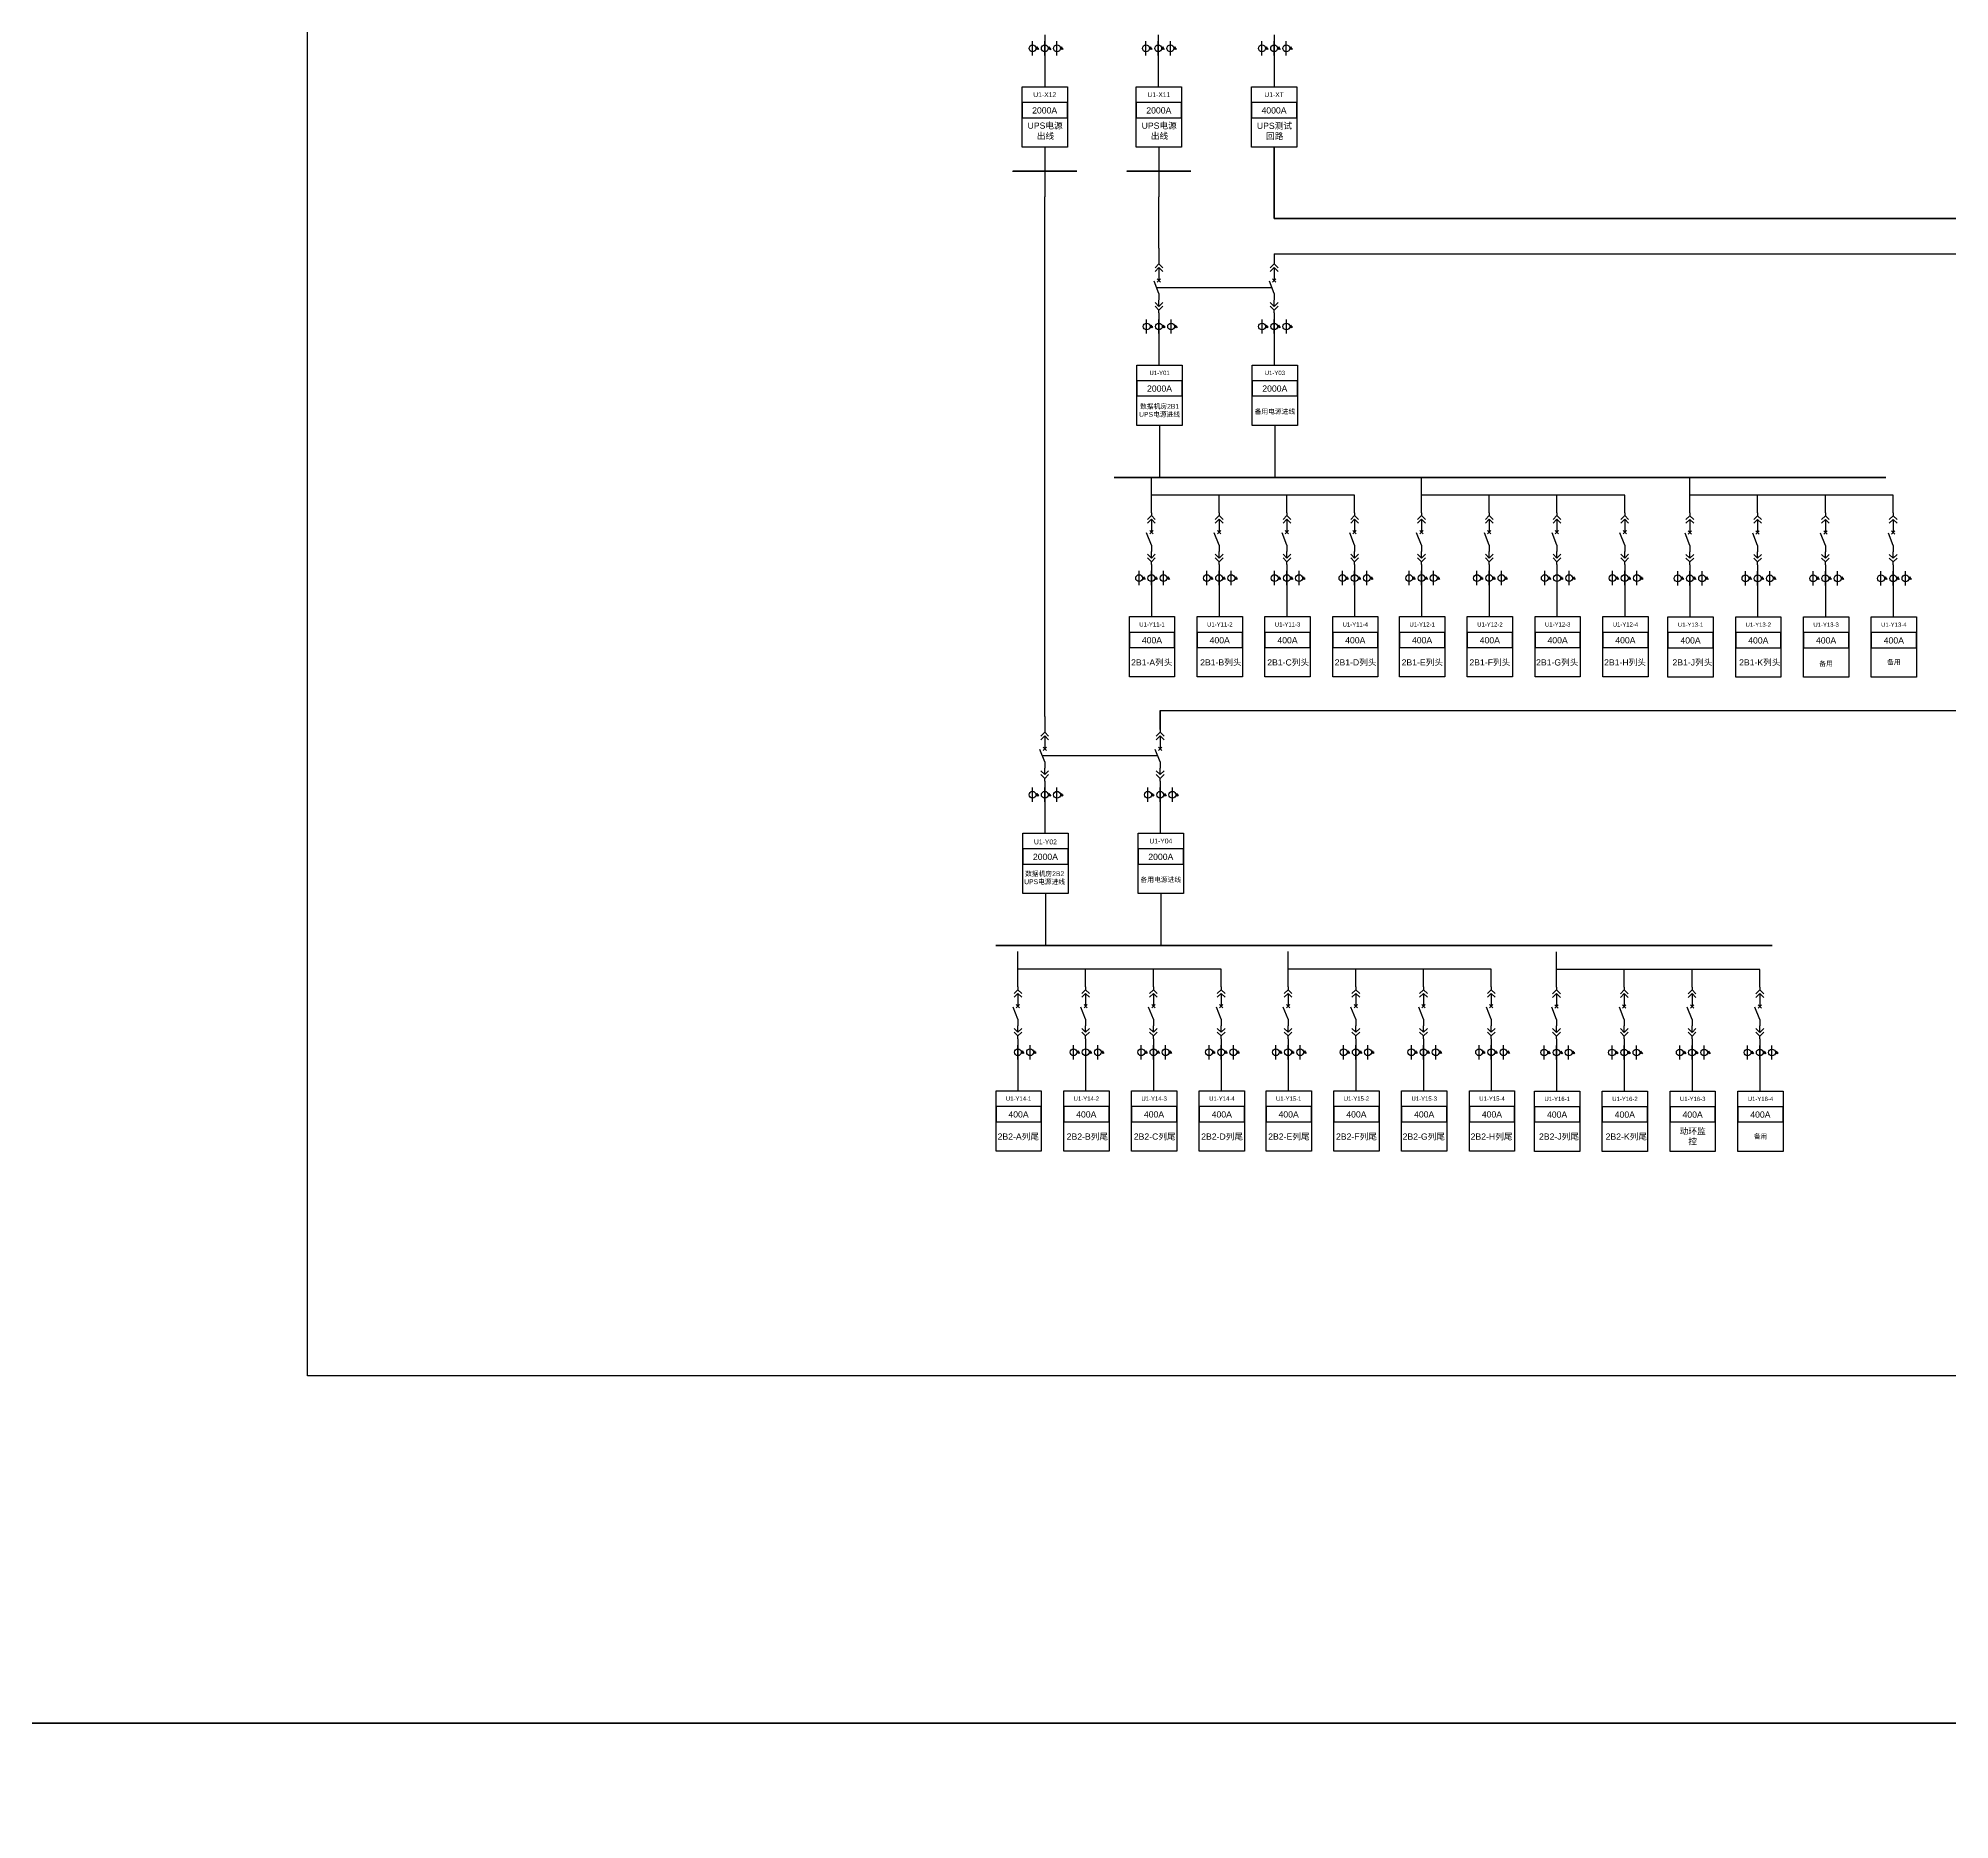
# Model space of a CAD drawing. Header units: millimetres. Extents: x -3460 to -460, y 6070 to 9130.
# Drawn here: x -1861 to -1641, y 7298.9 to 7504 of the extents above; entities that cross this region are included whole.
import ezdxf
from ezdxf.enums import TextEntityAlignment as Align

# ---------------------------------------------------------------- set-up
doc = ezdxf.new("R2010")
doc.units = ezdxf.units.MM
doc.header["$LTSCALE"] = 1000
doc.header["$MEASUREMENT"] = 0
doc.linetypes.add('HIDDEN', pattern=[0.375, 0.25, -0.125])
doc.styles.get("Standard").update_dxf_attribs({"font": 'arial.ttf'})

# ---------------------------------------------------------------- blocks, each defined once
blk = doc.blocks.new('DYDQAA09')
at = {"color": 0}
blk.add_lwpolyline([(0, 0), (0, -3.5)], dxfattribs=at)
blk.add_lwpolyline([(0, 0), (0, -3.5)], dxfattribs=at)
blk.add_lwpolyline([(0, 0), (0, -3.5)], dxfattribs=at)
blk.add_lwpolyline([(0, 0), (0, -3.5)], dxfattribs=at)
blk.add_lwpolyline([(0, 0), (0, -3.5)], dxfattribs=at)
blk.add_lwpolyline([(0, 0), (0, -3.5)], dxfattribs=at)
blk.add_lwpolyline([(0, 0), (0, -3.5)], dxfattribs=at)
blk.add_lwpolyline([(0, 0), (0, -3.5)], dxfattribs=at)
blk.add_lwpolyline([(0, 0), (0, -3.5)], dxfattribs=at)
blk = doc.blocks.new('A$C03DD39B5')
for p, q in [((417, 475), (283, 392)), ((417, 422), (283, 339)), ((350, 333), (350, 467))]:
    blk.add_line(p, q)
blk.add_lwpolyline([(700, 167), (0, 167)])
blk.add_circle((350, 167), 167)
blk = doc.blocks.new('DYDQAA05')
at = {"color": 0}
blk.add_lwpolyline([(0, 0), (0, -7)], dxfattribs=at)
blk = doc.blocks.new('DYDQAA03')
at = {"color": 0}
for points in [[(0, 0), (0, -1.5)], [(-2.1, -3.6), (0, -1.5)], [(-2.1, -5.6), (0, -3.5)], [(2.1, -3.6), (0, -1.5)], [(2.1, -5.6), (0, -3.5)], [(0, -3.5), (0, -7)]]:
    blk.add_lwpolyline(points, dxfattribs=at)
blk = doc.blocks.new('DYDQ0201')
at = {"color": 0}
for points in [[(0.9, -0.9), (-0.9, 0.9)], [(-0.9, -0.9), (0.9, 0.9)], [(0, -7), (-2.6, -0.4)]]:
    blk.add_lwpolyline(points, dxfattribs=at)
blk = doc.blocks.new('DYDQAA04')
at = {"color": 0}
for points in [[(0, -3.5), (0, 0)], [(-2.1, -1.4), (0, -3.5)], [(-2.1, -3.4), (0, -5.5)], [(2.1, -1.4), (0, -3.5)], [(2.1, -3.4), (0, -5.5)], [(0, -7), (0, -5.5)]]:
    blk.add_lwpolyline(points, dxfattribs=at)

msp = doc.modelspace()

# ---------------------------------------------------------------- linework, layer by layer
for p, q in [((-1745.15, 7503.57, 31.5), (-1745.15, 7501.93, 31.5)), ((-1732.09, 7503.57, 31.5), (-1732.09, 7501.93, 31.5)), ((-1718.75, 7503.57, 31.5), (-1718.75, 7501.93, 31.5)), ((-1745.15, 7501.93, 31.5), (-1745.15, 7498.36, 31.5)), ((-1732.09, 7501.93, 31.5), (-1732.09, 7498.36, 31.5)), ((-1718.75, 7501.93, 31.5), (-1718.75, 7498.36, 31.5)), ((-1745.15, 7491.41, 31.5), (-1745.15, 7485.69, 31.5)), ((-1732.01, 7491.41, 0.01), (-1732.01, 7485.69, 0.01)), ((-1745.15, 7425.89, -2735.05), (-1745.15, 7485.69, -1351.78)), ((-1732.01, 7479.79, -2766.54), (-1732.01, 7485.69, -1383.27)), ((-1732.01, 7471.55, -565.33), (-1732.01, 7469.91, -565.33)), ((-1732.01, 7469.91, -565.33), (-1732.01, 7466.34, -565.33)), ((-1731.93, 7459.39, -596.82), (-1731.93, 7453.4, -125.27)), ((-1732.88, 7449.33, -3553), (-1732.88, 7453.4, -2169.73)), ((-1701.79, 7449.33, -3553), (-1701.79, 7453.4, -2169.73)), ((-1670.9, 7449.31, -3553), (-1670.9, 7453.38, -2169.73)), ((-1725.08, 7451.37, -2169.73), (-1732.88, 7451.37, -2861.36)), ((-1725.08, 7449.33, -2169.73), (-1725.08, 7451.37, -2169.73)), ((-1717.28, 7451.37, -1478.09), (-1725.08, 7451.37, -2169.73)), ((-1717.28, 7449.33, -1478.09), (-1717.28, 7451.37, -1478.09)), ((-1709.49, 7451.37, -786.45), (-1717.28, 7451.37, -1478.09)), ((-1709.49, 7449.33, -786.45), (-1709.49, 7451.37, -786.45)), ((-1693.99, 7451.37, -2169.73), (-1701.79, 7451.37, -2861.36)), ((-1693.99, 7449.33, -2169.73), (-1693.99, 7451.37, -2169.73)), ((-1686.2, 7451.37, -1478.09), (-1693.99, 7451.37, -2169.73)), ((-1686.2, 7449.33, -1478.09), (-1686.2, 7451.37, -1478.09)), ((-1678.4, 7451.37, -786.45), (-1686.2, 7451.37, -1478.09)), ((-1678.4, 7449.33, -786.45), (-1678.4, 7451.37, -786.45)), ((-1663.1, 7451.34, -2169.73), (-1670.9, 7451.34, -2861.36)), ((-1663.1, 7449.31, -2169.73), (-1663.1, 7451.34, -2169.73)), ((-1655.3, 7451.34, -1478.09), (-1663.1, 7451.34, -2169.73)), ((-1655.3, 7449.31, -1478.09), (-1655.3, 7451.34, -1478.09)), ((-1647.5, 7451.34, -786.45), (-1655.3, 7451.34, -1478.09)), ((-1647.5, 7449.31, -786.45), (-1647.5, 7451.34, -786.45)), ((-1732.88, 7442.58, -1351.79), (-1732.88, 7440.95, -1351.79)), ((-1732.88, 7440.95, -1351.79), (-1732.88, 7437.38, -1351.79)), ((-1725.08, 7442.58, 31.49), (-1725.08, 7440.95, 31.49)), ((-1725.08, 7440.95, 31.49), (-1725.08, 7437.38, 31.49)), ((-1717.28, 7442.58, 723.13), (-1717.28, 7440.95, 723.13)), ((-1717.28, 7440.95, 723.13), (-1717.28, 7437.38, 723.13)), ((-1709.49, 7442.58, 1414.76), (-1709.49, 7440.95, 1414.76)), ((-1709.49, 7440.95, 1414.76), (-1709.49, 7437.38, 1414.76)), ((-1701.79, 7442.58, -1351.79), (-1701.79, 7440.95, -1351.79)), ((-1701.79, 7440.95, -1351.79), (-1701.79, 7437.38, -1351.79)), ((-1693.99, 7442.58, 31.49), (-1693.99, 7440.95, 31.49)), ((-1693.99, 7440.95, 31.49), (-1693.99, 7437.38, 31.49)), ((-1686.2, 7442.58, 723.13), (-1686.2, 7440.95, 723.13)), ((-1686.2, 7440.95, 723.13), (-1686.2, 7437.38, 723.13)), ((-1678.4, 7442.58, 1414.76), (-1678.4, 7440.95, 1414.76)), ((-1678.4, 7440.95, 1414.76), (-1678.4, 7437.38, 1414.76)), ((-1670.9, 7442.56, -1351.79), (-1670.9, 7440.92, -1351.79)), ((-1670.9, 7440.92, -1351.79), (-1670.9, 7437.35, -1351.79)), ((-1663.1, 7442.56, 31.49), (-1663.1, 7440.92, 31.49)), ((-1663.1, 7440.92, 31.49), (-1663.1, 7437.35, 31.49)), ((-1655.3, 7442.56, 723.13), (-1655.3, 7440.92, 723.13)), ((-1655.3, 7440.92, 723.13), (-1655.3, 7437.35, 723.13)), ((-1647.5, 7442.56, 1414.76), (-1647.5, 7440.92, 1414.76)), ((-1647.5, 7440.92, 1414.76), (-1647.5, 7437.35, 1414.76)), ((-1745.15, 7417.65, -533.84), (-1745.15, 7416.01, -533.84)), ((-1745.15, 7416.01, -533.84), (-1745.15, 7412.44, -533.84)), ((-1745.07, 7405.49, -565.33), (-1745.07, 7399.51, -93.78)), ((-1748.24, 7394.75, -24989.03), (-1748.24, 7398.82, -23605.75)), ((-1717.15, 7394.75, -24989.03), (-1717.15, 7398.82, -23605.75)), ((-1686.25, 7394.73, -24989.03), (-1686.25, 7398.8, -23605.75)), ((-1740.44, 7396.79, -23605.75), (-1748.24, 7396.79, -24297.39)), ((-1740.44, 7394.75, -23605.75), (-1740.44, 7396.79, -23605.75)), ((-1732.64, 7396.79, -22914.12), (-1740.44, 7396.79, -23605.75)), ((-1732.64, 7394.75, -22914.12), (-1732.64, 7396.79, -22914.12)), ((-1724.84, 7396.79, -22222.48), (-1732.64, 7396.79, -22914.12)), ((-1724.84, 7394.75, -22222.48), (-1724.84, 7396.79, -22222.48)), ((-1709.35, 7396.79, -23605.75), (-1717.15, 7396.79, -24297.39)), ((-1709.35, 7394.75, -23605.75), (-1709.35, 7396.79, -23605.75)), ((-1701.55, 7396.79, -22914.12), (-1709.35, 7396.79, -23605.75)), ((-1701.55, 7394.75, -22914.12), (-1701.55, 7396.79, -22914.12)), ((-1693.75, 7396.79, -22222.48), (-1701.55, 7396.79, -22914.12)), ((-1693.75, 7394.75, -22222.48), (-1693.75, 7396.79, -22222.48)), ((-1678.45, 7396.76, -23605.75), (-1686.25, 7396.76, -24297.39)), ((-1678.45, 7394.73, -23605.75), (-1678.45, 7396.76, -23605.75)), ((-1670.65, 7396.76, -22914.12), (-1678.45, 7396.76, -23605.75)), ((-1670.65, 7394.73, -22914.12), (-1670.65, 7396.76, -22914.12)), ((-1662.85, 7396.76, -22222.48), (-1670.65, 7396.76, -22914.12)), ((-1662.85, 7394.73, -22222.48), (-1662.85, 7396.76, -22222.48)), ((-1748.24, 7388, -22787.82), (-1748.24, 7386.36, -22787.82)), ((-1748.24, 7386.36, -22787.82), (-1748.24, 7382.8, -22787.82)), ((-1740.44, 7388, -21404.54), (-1740.44, 7386.36, -21404.54)), ((-1740.44, 7386.36, -21404.54), (-1740.44, 7382.8, -21404.54)), ((-1732.64, 7388, -20712.9), (-1732.64, 7386.36, -20712.9)), ((-1732.64, 7386.36, -20712.9), (-1732.64, 7382.8, -20712.9)), ((-1724.84, 7388, -20021.26), (-1724.84, 7386.36, -20021.26)), ((-1724.84, 7386.36, -20021.26), (-1724.84, 7382.8, -20021.26)), ((-1717.15, 7388, -22787.82), (-1717.15, 7386.36, -22787.82)), ((-1717.15, 7386.36, -22787.82), (-1717.15, 7382.8, -22787.82)), ((-1709.35, 7388, -21404.54), (-1709.35, 7386.36, -21404.54)), ((-1709.35, 7386.36, -21404.54), (-1709.35, 7382.8, -21404.54)), ((-1701.55, 7388, -20712.9), (-1701.55, 7386.36, -20712.9)), ((-1701.55, 7386.36, -20712.9), (-1701.55, 7382.8, -20712.9)), ((-1693.75, 7388, -20021.26), (-1693.75, 7386.36, -20021.26)), ((-1693.75, 7386.36, -20021.26), (-1693.75, 7382.8, -20021.26)), ((-1686.25, 7387.98, -22787.82), (-1686.25, 7386.34, -22787.82)), ((-1686.25, 7386.34, -22787.82), (-1686.25, 7382.77, -22787.82)), ((-1678.45, 7387.98, -21404.54), (-1678.45, 7386.34, -21404.54)), ((-1678.45, 7386.34, -21404.54), (-1678.45, 7382.77, -21404.54)), ((-1670.65, 7387.98, -20712.9), (-1670.65, 7386.34, -20712.9)), ((-1670.65, 7386.34, -20712.9), (-1670.65, 7382.77, -20712.9)), ((-1662.85, 7387.98, -20021.26), (-1662.85, 7386.34, -20021.26)), ((-1662.85, 7386.34, -20021.26), (-1662.85, 7382.77, -20021.26))]:
    msp.add_line(p, q)
at = {"color": 1, "lineweight": 40}
for p, q in [((-1718.75, 7491.41, -1.01), (-1718.75, 7483.22, -2075.92)), ((-1737.15, 7453.4, -125.27), (-1648.36, 7453.4, -125.27)), ((-1750.79, 7399.51, -93.78), (-1661.43, 7399.51, -93.78))]:
    msp.add_line(p, q, dxfattribs=at)
at = {"color": 1, "lineweight": 35}
msp.add_line((-1718.75, 7483.22, -2075.92), (-1499.17, 7483.22, -2075.92), dxfattribs=at)
at = {"color": 5}
for p, q in [((-1718.74, 7479.13, -4811), (-1718.74, 7478.3, -2766.54)), ((-1718.74, 7471.55, -565.33), (-1718.74, 7469.91, -565.33)), ((-1718.74, 7469.91, -565.33), (-1718.74, 7466.34, -565.33)), ((-1718.66, 7459.39, -596.82), (-1718.66, 7453.4, -125.27)), ((-1731.87, 7417.65, 1070.55), (-1731.87, 7416.01, 1070.55)), ((-1731.87, 7416.01, 1070.55), (-1731.87, 7412.44, 1070.55)), ((-1731.79, 7405.49, 1039.06), (-1731.79, 7399.51, 1510.61))]:
    msp.add_line(p, q, dxfattribs=at)
at = {"color": 5, "lineweight": 30}
for p, q in [((-1718.74, 7479.13, -3788.77), (-1579.39, 7479.13, -14728.2)), ((-1731.87, 7426.58, -3866.76), (-1622, 7426.58, -25116.73))]:
    msp.add_line(p, q, dxfattribs=at)
at = {"linetype": 'HIDDEN', "ltscale": 2}
for p, q in [((-1732.29, 7475.28, -2766.54), (-1719.01, 7475.28, -2766.54)), ((-1745.43, 7421.38, -1130.67), (-1732.14, 7421.38, -1130.67))]:
    msp.add_line(p, q, dxfattribs=at)
at = {"color": 5, "lineweight": 40}
msp.add_line((-1731.87, 7426.58, -3866.76), (-1731.87, 7424.4, -1130.67), dxfattribs=at)
at = {"lineweight": 80, "ltscale": 0.001071}
for points in [[(-3460, 7790), (-460, 7790), (-460, 7310), (-3460, 7310)], [(-3460, 7310), (-460, 7310), (-460, 6920), (-3460, 6920)]]:
    msp.add_lwpolyline(points, close=True, dxfattribs=at)
at = {"color": 1, "lineweight": 30, "ltscale": 0.002916}
msp.add_lwpolyline([(-1830, 7677.91), (-1483.92, 7677.91), (-1483.92, 7350), (-1830, 7350)], close=True, dxfattribs=at)
for points, elevation in [([(-1747.75, 7498.36), (-1742.54, 7498.36), (-1742.54, 7491.41), (-1747.75, 7491.41)], 31.5), ([(-1734.62, 7498.36), (-1729.41, 7498.36), (-1729.41, 7491.41), (-1734.62, 7491.41)], 0.01), ([(-1747.75, 7494.81), (-1742.54, 7494.81), (-1742.54, 7496.55), (-1747.75, 7496.55)], 31.5), ([(-1734.62, 7494.81), (-1729.41, 7494.81), (-1729.41, 7496.55), (-1734.62, 7496.55)], 0.01), ([(-1734.54, 7466.34), (-1729.33, 7466.34), (-1729.33, 7459.39), (-1734.54, 7459.39)], -596.82), ([(-1734.54, 7462.79), (-1729.33, 7462.79), (-1729.33, 7464.52), (-1734.54, 7464.52)], -596.82), ([(-1735.41, 7437.38), (-1730.2, 7437.38), (-1730.2, 7430.43), (-1735.41, 7430.43)], -1383.28), ([(-1719.81, 7437.38), (-1714.6, 7437.38), (-1714.6, 7430.43), (-1719.81, 7430.43)], 691.64), ([(-1712.01, 7437.38), (-1706.8, 7437.38), (-1706.8, 7430.43), (-1712.01, 7430.43)], 1383.28), ([(-1704.32, 7437.38), (-1699.11, 7437.38), (-1699.11, 7430.43), (-1704.32, 7430.43)], -1383.28), ([(-1688.72, 7437.38), (-1683.51, 7437.38), (-1683.51, 7430.43), (-1688.72, 7430.43)], 691.64), ([(-1680.92, 7437.38), (-1675.71, 7437.38), (-1675.71, 7430.43), (-1680.92, 7430.43)], 1383.28), ([(-1673.42, 7437.35), (-1668.21, 7437.35), (-1668.21, 7430.4), (-1673.42, 7430.4)], -1383.28), ([(-1657.82, 7437.35), (-1652.61, 7437.35), (-1652.61, 7430.4), (-1657.82, 7430.4)], 691.64), ([(-1650.02, 7437.35), (-1644.81, 7437.35), (-1644.81, 7430.4), (-1650.02, 7430.4)], 1383.28), ([(-1735.41, 7433.83), (-1730.2, 7433.83), (-1730.2, 7435.56), (-1735.41, 7435.56)], -1383.28), ([(-1719.81, 7433.83), (-1714.6, 7433.83), (-1714.6, 7435.56), (-1719.81, 7435.56)], 691.64), ([(-1712.01, 7433.83), (-1706.8, 7433.83), (-1706.8, 7435.56), (-1712.01, 7435.56)], 1383.28), ([(-1704.32, 7433.83), (-1699.11, 7433.83), (-1699.11, 7435.56), (-1704.32, 7435.56)], -1383.28), ([(-1688.72, 7433.83), (-1683.51, 7433.83), (-1683.51, 7435.56), (-1688.72, 7435.56)], 691.64), ([(-1680.92, 7433.83), (-1675.71, 7433.83), (-1675.71, 7435.56), (-1680.92, 7435.56)], 1383.28), ([(-1673.42, 7433.8), (-1668.21, 7433.8), (-1668.21, 7435.54), (-1673.42, 7435.54)], -1383.28), ([(-1657.82, 7433.8), (-1652.61, 7433.8), (-1652.61, 7435.54), (-1657.82, 7435.54)], 691.64), ([(-1650.02, 7433.8), (-1644.81, 7433.8), (-1644.81, 7435.54), (-1650.02, 7435.54)], 1383.28), ([(-1747.67, 7412.44), (-1742.46, 7412.44), (-1742.46, 7405.49), (-1747.67, 7405.49)], -565.33), ([(-1747.67, 7408.89), (-1742.46, 7408.89), (-1742.46, 7410.63), (-1747.67, 7410.63)], -565.33), ([(-1750.76, 7382.8), (-1745.55, 7382.8), (-1745.55, 7375.84), (-1750.76, 7375.84)], -22819.3), ([(-1742.96, 7382.8), (-1737.75, 7382.8), (-1737.75, 7375.84), (-1742.96, 7375.84)], -21436.03), ([(-1735.16, 7382.8), (-1729.96, 7382.8), (-1729.96, 7375.84), (-1735.16, 7375.84)], -20744.39), ([(-1727.37, 7382.8), (-1722.16, 7382.8), (-1722.16, 7375.84), (-1727.37, 7375.84)], -20052.75), ([(-1719.67, 7382.8), (-1714.46, 7382.8), (-1714.46, 7375.84), (-1719.67, 7375.84)], -22819.3), ([(-1711.87, 7382.8), (-1706.67, 7382.8), (-1706.67, 7375.84), (-1711.87, 7375.84)], -21436.03), ([(-1704.07, 7382.8), (-1698.87, 7382.8), (-1698.87, 7375.84), (-1704.07, 7375.84)], -20744.39), ([(-1696.28, 7382.8), (-1691.07, 7382.8), (-1691.07, 7375.84), (-1696.28, 7375.84)], -20052.75), ([(-1688.78, 7382.77), (-1683.57, 7382.77), (-1683.57, 7375.82), (-1688.78, 7375.82)], -22819.3), ([(-1680.98, 7382.77), (-1675.77, 7382.77), (-1675.77, 7375.82), (-1680.98, 7375.82)], -21436.03), ([(-1673.18, 7382.77), (-1667.97, 7382.77), (-1667.97, 7375.82), (-1673.18, 7375.82)], -20744.39), ([(-1665.38, 7382.77), (-1660.17, 7382.77), (-1660.17, 7375.82), (-1665.38, 7375.82)], -20052.75), ([(-1750.76, 7379.24), (-1745.55, 7379.24), (-1745.55, 7380.98), (-1750.76, 7380.98)], -22819.3), ([(-1742.96, 7379.24), (-1737.75, 7379.24), (-1737.75, 7380.98), (-1742.96, 7380.98)], -21436.03), ([(-1735.16, 7379.24), (-1729.96, 7379.24), (-1729.96, 7380.98), (-1735.16, 7380.98)], -20744.39), ([(-1727.37, 7379.24), (-1722.16, 7379.24), (-1722.16, 7380.98), (-1727.37, 7380.98)], -20052.75), ([(-1719.67, 7379.24), (-1714.46, 7379.24), (-1714.46, 7380.98), (-1719.67, 7380.98)], -22819.3), ([(-1711.87, 7379.24), (-1706.67, 7379.24), (-1706.67, 7380.98), (-1711.87, 7380.98)], -21436.03), ([(-1704.07, 7379.24), (-1698.87, 7379.24), (-1698.87, 7380.98), (-1704.07, 7380.98)], -20744.39), ([(-1696.28, 7379.24), (-1691.07, 7379.24), (-1691.07, 7380.98), (-1696.28, 7380.98)], -20052.75), ([(-1688.78, 7379.22), (-1683.57, 7379.22), (-1683.57, 7380.96), (-1688.78, 7380.96)], -22819.3), ([(-1680.98, 7379.22), (-1675.77, 7379.22), (-1675.77, 7380.96), (-1680.98, 7380.96)], -21436.03), ([(-1673.18, 7379.22), (-1667.97, 7379.22), (-1667.97, 7380.96), (-1673.18, 7380.96)], -20744.39), ([(-1665.38, 7379.22), (-1660.17, 7379.22), (-1660.17, 7380.96), (-1665.38, 7380.96)], -20052.75)]:
    msp.add_lwpolyline(points, close=True, dxfattribs=dict(elevation=elevation))
at = {"color": 1, "elevation": -1.01}
for points in [[(-1721.35, 7498.36), (-1716.15, 7498.36), (-1716.15, 7491.41), (-1721.35, 7491.41)], [(-1721.35, 7494.81), (-1716.15, 7494.81), (-1716.15, 7496.55), (-1721.35, 7496.55)]]:
    msp.add_lwpolyline(points, close=True, dxfattribs=at)
at = {"color": 1, "lineweight": 40, "ltscale": 100}
for points, elevation in [([(-1741.46, 7488.65), (-1748.83, 7488.65), (-1748.83, 7488.65)], -10469.52), ([(-1728.33, 7488.65), (-1735.7, 7488.65), (-1735.7, 7488.65)], -10501.01)]:
    msp.add_lwpolyline(points, dxfattribs=dict(at, elevation=elevation))
at = {"color": 5}
for points, elevation in [([(-1721.27, 7466.34), (-1716.06, 7466.34), (-1716.06, 7459.39), (-1721.27, 7459.39)], -596.82), ([(-1721.27, 7462.79), (-1716.06, 7462.79), (-1716.06, 7464.52), (-1721.27, 7464.52)], -596.82), ([(-1734.39, 7412.44), (-1729.18, 7412.44), (-1729.18, 7405.49), (-1734.39, 7405.49)], 1039.06), ([(-1734.39, 7408.89), (-1729.18, 7408.89), (-1729.18, 7410.63), (-1734.39, 7410.63)], 1039.06)]:
    msp.add_lwpolyline(points, close=True, dxfattribs=dict(at, elevation=elevation))
for points in [[(-1727.61, 7437.38), (-1722.4, 7437.38), (-1722.4, 7430.43), (-1727.61, 7430.43)], [(-1696.52, 7437.38), (-1691.31, 7437.38), (-1691.31, 7430.43), (-1696.52, 7430.43)], [(-1665.62, 7437.35), (-1660.41, 7437.35), (-1660.41, 7430.4), (-1665.62, 7430.4)], [(-1727.61, 7433.83), (-1722.4, 7433.83), (-1722.4, 7435.56), (-1727.61, 7435.56)], [(-1696.52, 7433.83), (-1691.31, 7433.83), (-1691.31, 7435.56), (-1696.52, 7435.56)], [(-1665.62, 7433.8), (-1660.41, 7433.8), (-1660.41, 7435.54), (-1665.62, 7435.54)]]:
    msp.add_lwpolyline(points, close=True)

# ---------------------------------------------------------------- block references
at = {"linetype": 'Continuous', "xscale": 0.002338875, "yscale": 0.002338875, "zscale": 0.002338875, "rotation": 270}
for p in [(-1746.94, 7503.61, 31.5), (-1745.54, 7503.61, 31.5), (-1744.13, 7503.61, 31.5), (-1733.89, 7503.61, 31.5), (-1732.48, 7503.61, 31.5), (-1731.08, 7503.61, 31.5), (-1720.54, 7503.61, 31.5), (-1719.14, 7503.61, 31.5), (-1717.74, 7503.61, 31.5), (-1733.81, 7471.59, -565.33), (-1732.4, 7471.59, -565.33), (-1731, 7471.59, -565.33), (-1734.68, 7442.63, -1351.79), (-1733.27, 7442.63, -1351.79), (-1731.87, 7442.63, -1351.79), (-1726.88, 7442.63, 31.49), (-1725.47, 7442.63, 31.49), (-1724.07, 7442.63, 31.49), (-1719.08, 7442.63, 723.13), (-1717.67, 7442.63, 723.13), (-1716.27, 7442.63, 723.13), (-1711.28, 7442.63, 1414.76), (-1709.87, 7442.63, 1414.76), (-1708.47, 7442.63, 1414.76), (-1703.59, 7442.63, -1351.79), (-1702.18, 7442.63, -1351.79), (-1700.78, 7442.63, -1351.79), (-1695.79, 7442.63, 31.49), (-1694.38, 7442.63, 31.49), (-1692.98, 7442.63, 31.49), (-1687.99, 7442.63, 723.13), (-1686.58, 7442.63, 723.13), (-1685.18, 7442.63, 723.13), (-1680.19, 7442.63, 1414.76), (-1678.79, 7442.63, 1414.76), (-1677.38, 7442.63, 1414.76), (-1672.69, 7442.6, -1351.79), (-1671.29, 7442.6, -1351.79), (-1669.88, 7442.6, -1351.79), (-1664.89, 7442.6, 31.49), (-1663.49, 7442.6, 31.49), (-1662.08, 7442.6, 31.49), (-1657.09, 7442.6, 723.13), (-1655.69, 7442.6, 723.13), (-1654.28, 7442.6, 723.13), (-1649.29, 7442.6, 1414.76), (-1647.89, 7442.6, 1414.76), (-1646.48, 7442.6, 1414.76), (-1746.94, 7417.69, -533.84), (-1745.54, 7417.69, -533.84), (-1744.13, 7417.69, -533.84), (-1748.63, 7388.05, -22787.82), (-1747.23, 7388.05, -22787.82), (-1742.23, 7388.05, -21404.54), (-1740.83, 7388.05, -21404.54), (-1739.43, 7388.05, -21404.54), (-1734.43, 7388.05, -20712.9), (-1733.03, 7388.05, -20712.9), (-1731.63, 7388.05, -20712.9), (-1726.63, 7388.05, -20021.26), (-1725.23, 7388.05, -20021.26), (-1723.83, 7388.05, -20021.26), (-1718.94, 7388.05, -22787.82), (-1717.54, 7388.05, -22787.82), (-1716.14, 7388.05, -22787.82), (-1711.14, 7388.05, -21404.54), (-1709.74, 7388.05, -21404.54), (-1708.34, 7388.05, -21404.54), (-1703.34, 7388.05, -20712.9), (-1701.94, 7388.05, -20712.9), (-1700.54, 7388.05, -20712.9), (-1695.55, 7388.05, -20021.26), (-1694.14, 7388.05, -20021.26), (-1692.74, 7388.05, -20021.26), (-1688.05, 7388.02, -22787.82), (-1686.64, 7388.02, -22787.82), (-1685.24, 7388.02, -22787.82), (-1680.25, 7388.02, -21404.54), (-1678.84, 7388.02, -21404.54), (-1677.44, 7388.02, -21404.54), (-1672.45, 7388.02, -20712.9), (-1671.04, 7388.02, -20712.9), (-1669.64, 7388.02, -20712.9), (-1664.65, 7388.02, -20021.26), (-1663.24, 7388.02, -20021.26), (-1661.84, 7388.02, -20021.26)]:
    msp.add_blockref('A$C03DD39B5', p, dxfattribs=at)
at = {"xscale": 0.2128954749704126, "yscale": 0.2128954749704126, "zscale": 0.2128954749704126}
for name, p in [('DYDQAA09', (-1745.15, 7504.36, -2169.71)), ('DYDQAA09', (-1732.09, 7504.36, -2169.71)), ('DYDQAA09', (-1718.75, 7504.36, -2169.71)), ('DYDQAA03', (-1732.01, 7478.3, -2766.54)), ('DYDQAA05', (-1732.01, 7479.79, -2766.54)), ('DYDQ0201', (-1732.01, 7476.06, -2766.54)), ('DYDQAA09', (-1732.01, 7476.81, -2766.54)), ('DYDQAA09', (-1732.01, 7474.57, -2766.54)), ('DYDQAA04', (-1732.01, 7473.82, -2766.54)), ('DYDQAA09', (-1732.01, 7472.33, -2766.54)), ('DYDQAA03', (-1732.88, 7449.33, -3553)), ('DYDQAA09', (-1732.88, 7447.84, -3553)), ('DYDQAA03', (-1725.08, 7449.33, -2169.73)), ('DYDQAA09', (-1725.08, 7447.84, -2169.73)), ('DYDQAA03', (-1717.28, 7449.33, -1478.09)), ('DYDQAA09', (-1717.28, 7447.84, -1478.09)), ('DYDQAA03', (-1709.49, 7449.33, -786.45)), ('DYDQAA09', (-1709.49, 7447.84, -786.45)), ('DYDQAA03', (-1701.79, 7449.33, -3553)), ('DYDQAA09', (-1701.79, 7447.84, -3553)), ('DYDQAA03', (-1693.99, 7449.33, -2169.73)), ('DYDQAA09', (-1693.99, 7447.84, -2169.73)), ('DYDQAA03', (-1686.2, 7449.33, -1478.09)), ('DYDQAA09', (-1686.2, 7447.84, -1478.09)), ('DYDQAA03', (-1678.4, 7449.33, -786.45)), ('DYDQAA09', (-1678.4, 7447.84, -786.45)), ('DYDQAA03', (-1670.9, 7449.31, -3553)), ('DYDQAA09', (-1670.9, 7447.82, -3553)), ('DYDQAA03', (-1663.1, 7449.31, -2169.73)), ('DYDQAA09', (-1663.1, 7447.82, -2169.73)), ('DYDQAA03', (-1655.3, 7449.31, -1478.09)), ('DYDQAA09', (-1655.3, 7447.82, -1478.09)), ('DYDQAA03', (-1647.5, 7449.31, -786.45)), ('DYDQAA09', (-1647.5, 7447.82, -786.45)), ('DYDQ0201', (-1732.88, 7447.1, -3553)), ('DYDQAA09', (-1732.88, 7445.61, -3553)), ('DYDQ0201', (-1725.08, 7447.1, -2169.73)), ('DYDQAA09', (-1725.08, 7445.61, -2169.73)), ('DYDQ0201', (-1717.28, 7447.1, -1478.09)), ('DYDQAA09', (-1717.28, 7445.61, -1478.09)), ('DYDQ0201', (-1709.49, 7447.1, -786.45)), ('DYDQAA09', (-1709.49, 7445.61, -786.45)), ('DYDQ0201', (-1701.79, 7447.1, -3553)), ('DYDQAA09', (-1701.79, 7445.61, -3553)), ('DYDQ0201', (-1693.99, 7447.1, -2169.73)), ('DYDQAA09', (-1693.99, 7445.61, -2169.73)), ('DYDQ0201', (-1686.2, 7447.1, -1478.09)), ('DYDQAA09', (-1686.2, 7445.61, -1478.09)), ('DYDQ0201', (-1678.4, 7447.1, -786.45)), ('DYDQAA09', (-1678.4, 7445.61, -786.45)), ('DYDQ0201', (-1670.9, 7447.07, -3553)), ('DYDQAA09', (-1670.9, 7445.58, -3553)), ('DYDQ0201', (-1663.1, 7447.07, -2169.73)), ('DYDQAA09', (-1663.1, 7445.58, -2169.73)), ('DYDQ0201', (-1655.3, 7447.07, -1478.09)), ('DYDQAA09', (-1655.3, 7445.58, -1478.09)), ('DYDQ0201', (-1647.5, 7447.07, -786.45)), ('DYDQAA09', (-1647.5, 7445.58, -786.45)), ('DYDQAA04', (-1732.88, 7444.86, -3553)), ('DYDQAA09', (-1732.88, 7443.37, -3553)), ('DYDQAA04', (-1725.08, 7444.86, -2169.73)), ('DYDQAA09', (-1725.08, 7443.37, -2169.73)), ('DYDQAA04', (-1717.28, 7444.86, -1478.09)), ('DYDQAA09', (-1717.28, 7443.37, -1478.09)), ('DYDQAA04', (-1709.49, 7444.86, -786.45)), ('DYDQAA09', (-1709.49, 7443.37, -786.45)), ('DYDQAA04', (-1701.79, 7444.86, -3553)), ('DYDQAA09', (-1701.79, 7443.37, -3553)), ('DYDQAA04', (-1693.99, 7444.86, -2169.73)), ('DYDQAA09', (-1693.99, 7443.37, -2169.73)), ('DYDQAA04', (-1686.2, 7444.86, -1478.09)), ('DYDQAA09', (-1686.2, 7443.37, -1478.09)), ('DYDQAA04', (-1678.4, 7444.86, -786.45)), ('DYDQAA09', (-1678.4, 7443.37, -786.45)), ('DYDQAA04', (-1670.9, 7444.84, -3553)), ('DYDQAA09', (-1670.9, 7443.35, -3553)), ('DYDQAA04', (-1663.1, 7444.84, -2169.73)), ('DYDQAA09', (-1663.1, 7443.35, -2169.73)), ('DYDQAA04', (-1655.3, 7444.84, -1478.09)), ('DYDQAA09', (-1655.3, 7443.35, -1478.09)), ('DYDQAA04', (-1647.5, 7444.84, -786.45)), ('DYDQAA09', (-1647.5, 7443.35, -786.45)), ('DYDQAA05', (-1745.15, 7425.89, -2735.05)), ('DYDQAA03', (-1745.15, 7424.4, -2735.05)), ('DYDQ0201', (-1745.15, 7422.16, -2735.05)), ('DYDQAA09', (-1745.15, 7422.91, -2735.05)), ('DYDQAA04', (-1745.15, 7419.93, -2735.05)), ('DYDQAA09', (-1745.15, 7420.67, -2735.05)), ('DYDQAA09', (-1745.15, 7418.44, -2735.05)), ('DYDQAA03', (-1748.24, 7394.75, -24989.03)), ('DYDQAA03', (-1740.44, 7394.75, -23605.75)), ('DYDQAA03', (-1732.64, 7394.75, -22914.12)), ('DYDQAA03', (-1724.84, 7394.75, -22222.48)), ('DYDQAA03', (-1717.15, 7394.75, -24989.03)), ('DYDQAA03', (-1709.35, 7394.75, -23605.75)), ('DYDQAA03', (-1701.55, 7394.75, -22914.12)), ('DYDQAA03', (-1693.75, 7394.75, -22222.48)), ('DYDQAA03', (-1686.25, 7394.73, -24989.03)), ('DYDQAA03', (-1678.45, 7394.73, -23605.75)), ('DYDQAA03', (-1670.65, 7394.73, -22914.12)), ('DYDQAA03', (-1662.85, 7394.73, -22222.48)), ('DYDQ0201', (-1748.24, 7392.52, -24989.03)), ('DYDQAA09', (-1748.24, 7393.26, -24989.03)), ('DYDQ0201', (-1740.44, 7392.52, -23605.75)), ('DYDQAA09', (-1740.44, 7393.26, -23605.75)), ('DYDQ0201', (-1732.64, 7392.52, -22914.12)), ('DYDQAA09', (-1732.64, 7393.26, -22914.12)), ('DYDQ0201', (-1724.84, 7392.52, -22222.48)), ('DYDQAA09', (-1724.84, 7393.26, -22222.48)), ('DYDQ0201', (-1717.15, 7392.52, -24989.03)), ('DYDQAA09', (-1717.15, 7393.26, -24989.03)), ('DYDQ0201', (-1709.35, 7392.52, -23605.75)), ('DYDQAA09', (-1709.35, 7393.26, -23605.75)), ('DYDQ0201', (-1701.55, 7392.52, -22914.12)), ('DYDQAA09', (-1701.55, 7393.26, -22914.12)), ('DYDQ0201', (-1693.75, 7392.52, -22222.48)), ('DYDQAA09', (-1693.75, 7393.26, -22222.48)), ('DYDQ0201', (-1686.25, 7392.49, -24989.03)), ('DYDQAA09', (-1686.25, 7393.24, -24989.03)), ('DYDQ0201', (-1678.45, 7392.49, -23605.75)), ('DYDQAA09', (-1678.45, 7393.24, -23605.75)), ('DYDQ0201', (-1670.65, 7392.49, -22914.12)), ('DYDQAA09', (-1670.65, 7393.24, -22914.12)), ('DYDQ0201', (-1662.85, 7392.49, -22222.48)), ('DYDQAA09', (-1662.85, 7393.24, -22222.48)), ('DYDQAA04', (-1748.24, 7390.28, -24989.03)), ('DYDQAA09', (-1748.24, 7391.03, -24989.03)), ('DYDQAA04', (-1740.44, 7390.28, -23605.75)), ('DYDQAA09', (-1740.44, 7391.03, -23605.75)), ('DYDQAA04', (-1732.64, 7390.28, -22914.12)), ('DYDQAA09', (-1732.64, 7391.03, -22914.12)), ('DYDQAA04', (-1724.84, 7390.28, -22222.48)), ('DYDQAA09', (-1724.84, 7391.03, -22222.48)), ('DYDQAA04', (-1717.15, 7390.28, -24989.03)), ('DYDQAA09', (-1717.15, 7391.03, -24989.03)), ('DYDQAA04', (-1709.35, 7390.28, -23605.75)), ('DYDQAA09', (-1709.35, 7391.03, -23605.75)), ('DYDQAA04', (-1701.55, 7390.28, -22914.12)), ('DYDQAA09', (-1701.55, 7391.03, -22914.12)), ('DYDQAA04', (-1693.75, 7390.28, -22222.48)), ('DYDQAA09', (-1693.75, 7391.03, -22222.48)), ('DYDQAA09', (-1686.25, 7391, -24989.03)), ('DYDQAA09', (-1678.45, 7391, -23605.75)), ('DYDQAA09', (-1670.65, 7391, -22914.12)), ('DYDQAA09', (-1662.85, 7391, -22222.48)), ('DYDQAA09', (-1748.24, 7388.79, -24989.03)), ('DYDQAA09', (-1740.44, 7388.79, -23605.75)), ('DYDQAA09', (-1732.64, 7388.79, -22914.12)), ('DYDQAA09', (-1724.84, 7388.79, -22222.48)), ('DYDQAA09', (-1717.15, 7388.79, -24989.03)), ('DYDQAA09', (-1709.35, 7388.79, -23605.75)), ('DYDQAA09', (-1701.55, 7388.79, -22914.12)), ('DYDQAA09', (-1693.75, 7388.79, -22222.48)), ('DYDQAA04', (-1686.25, 7390.26, -24989.03)), ('DYDQAA09', (-1686.25, 7388.77, -24989.03)), ('DYDQAA04', (-1678.45, 7390.26, -23605.75)), ('DYDQAA09', (-1678.45, 7388.77, -23605.75)), ('DYDQAA04', (-1670.65, 7390.26, -22914.12)), ('DYDQAA09', (-1670.65, 7388.77, -22914.12)), ('DYDQAA04', (-1662.85, 7390.26, -22222.48)), ('DYDQAA09', (-1662.85, 7388.77, -22222.48))]:
    msp.add_blockref(name, p, dxfattribs=at)
at = {"color": 5, "xscale": 0.2128954749704126, "yscale": 0.2128954749704126, "zscale": 0.2128954749704126}
for name, p in [('DYDQAA03', (-1718.74, 7478.3, -2766.54)), ('DYDQ0201', (-1718.74, 7476.06, -2766.54)), ('DYDQAA09', (-1718.74, 7476.81, -2766.54)), ('DYDQAA09', (-1718.74, 7474.57, -2766.54)), ('DYDQAA04', (-1718.74, 7473.82, -2766.54)), ('DYDQAA09', (-1718.74, 7472.33, -2766.54)), ('DYDQAA03', (-1731.87, 7424.4, -1130.67)), ('DYDQ0201', (-1731.87, 7422.16, -1130.67)), ('DYDQAA09', (-1731.87, 7422.91, -1130.67)), ('DYDQAA04', (-1731.87, 7419.93, -1130.67)), ('DYDQAA09', (-1731.87, 7420.67, -1130.67)), ('DYDQAA09', (-1731.87, 7418.44, -1130.67))]:
    msp.add_blockref(name, p, dxfattribs=at)
at = {"color": 5, "linetype": 'Continuous', "xscale": 0.002338875, "yscale": 0.002338875, "zscale": 0.002338875, "rotation": 270}
for p in [(-1720.53, 7471.59, -565.33), (-1719.13, 7471.59, -565.33), (-1717.73, 7471.59, -565.33), (-1733.66, 7417.69, 1070.55), (-1732.26, 7417.69, 1070.55), (-1730.85, 7417.69, 1070.55)]:
    msp.add_blockref('A$C03DD39B5', p, dxfattribs=at)

# ---------------------------------------------------------------- texts
at = {"lineweight": 0}
for s, p in [('2000A', (-1745.16, 7495.29, -1351.78)), ('2000A', (-1732.02, 7495.29, -1383.27)), ('2000A', (-1731.94, 7463.27, -1980.09)), ('400A', (-1732.81, 7434.3, -2766.55)), ('400A', (-1725.01, 7434.3, -1383.28)), ('400A', (-1717.21, 7434.3, -691.64)), ('400A', (-1709.41, 7434.3)), ('400A', (-1701.72, 7434.3, -2766.55)), ('400A', (-1693.92, 7434.3, -1383.28)), ('400A', (-1686.12, 7434.3, -691.64)), ('400A', (-1678.32, 7434.3)), ('400A', (-1670.82, 7434.28, -2766.55)), ('400A', (-1663.02, 7434.28, -1383.28)), ('400A', (-1655.22, 7434.28, -691.64)), ('400A', (-1647.42, 7434.28)), ('2000A', (-1745.07, 7409.37, -1948.6)), ('400A', (-1748.17, 7379.72, -24202.58)), ('400A', (-1740.37, 7379.72, -22819.3)), ('400A', (-1732.57, 7379.72, -22127.67)), ('400A', (-1724.77, 7379.72, -21436.03)), ('400A', (-1717.08, 7379.72, -24202.58)), ('400A', (-1709.28, 7379.72, -22819.3)), ('400A', (-1701.48, 7379.72, -22127.67)), ('400A', (-1693.68, 7379.72, -21436.03)), ('400A', (-1686.18, 7379.7, -24202.58)), ('400A', (-1678.38, 7379.7, -22819.3)), ('400A', (-1670.58, 7379.7, -22127.67)), ('400A', (-1662.78, 7379.7, -21436.03))]:
    msp.add_text(s, height=0.713, dxfattribs=at).set_placement(p, align=Align.CENTER)
at = {"color": 1, "lineweight": 0}
msp.add_text('4000A', height=0.713, dxfattribs=at).set_placement((-1718.76, 7495.29, -1384.29), align=Align.CENTER)
at = {"color": 5, "lineweight": 0}
for p in [(-1718.67, 7463.27, -1980.09), (-1731.79, 7409.37, -344.22)]:
    msp.add_text('2000A', height=0.713, dxfattribs=at).set_placement(p, align=Align.CENTER)
at = {"color": 7, "lineweight": 0}
for s, p in [('2B1-A列头', (-1732.83, 7431.75, 3045.59)), ('2B1-B列头', (-1724.88, 7431.75, 3045.59)), ('2B1-C列头', (-1717.13, 7431.75, 3045.59)), ('2B1-D列头', (-1709.37, 7431.75, 3045.59)), ('2B1-E列头', (-1701.69, 7431.75, 3045.59)), ('2B1-F列头', (-1693.92, 7431.75, 3045.59)), ('2B1-G列头', (-1686.16, 7431.75, -21436.03)), ('2B1-H列头', (-1678.36, 7431.75, -21436.03)), ('2B1-J列头', (-1670.6, 7431.75, 3045.59)), ('2B1-K列头', (-1662.85, 7431.75, 3045.59)), ('2B2-A列尾', (-1748.19, 7377.17, -18390.44)), ('2B2-B列尾', (-1740.24, 7377.17, -18390.44)), ('2B2-C列尾', (-1732.49, 7377.17, -18390.44)), ('2B2-D列尾', (-1724.73, 7377.17, -18390.44)), ('2B2-E列尾', (-1717.05, 7377.17, -18390.44)), ('2B2-F列尾', (-1709.27, 7377.17, -18390.44)), ('2B2-G列尾', (-1701.52, 7377.17, -42872.06)), ('2B2-H列尾', (-1693.72, 7377.17, -42872.06)), ('2B2-J列尾', (-1685.96, 7377.17, -18390.44)), ('2B2-K列尾', (-1678.21, 7377.17, -18390.44))]:
    msp.add_text(s, height=0.713, dxfattribs=at).set_placement(p, align=Align.CENTER)
at = {"width": 5.2091}
for s, insert, char_height, attachment_point in [('U1-X12', (-1745.15, 7497.46, 2106.41), 0.557, 5), ('U1-X11', (-1732.01, 7497.46, 2892.86), 0.557, 5), ('\\pi0.62243;UPS{\\fSimSun|b0|i0|c134|p2;电源\\P\\pi1.68468;出线}', (-1747.75, 7494.25, -2546.45), 0.7128, 1), ('\\pi0.62243;UPS{\\fSimSun|b0|i0|c134|p2;电源\\P\\pi1.68468;出线}', (-1734.62, 7494.25, -1289.47), 0.7128, 1), ('U1-Y01', (-1731.93, 7465.43, -596.82), 0.49, 5), ('{\\fSimSun|b0|i0|c134|p2;\\H0.78125x;数据机房\\fArial|b0|i0|c0|p34;2B1\\PUPS\\fSimSun|b0|i0|c134|p2;电源进线\\P}', (-1731.93, 7461.09, -596.82), 0.7128, 5), ('U1-Y11-1\\P', (-1732.8, 7436.47, -1383.28), 0.49, 5), ('U1-Y11-2\\P', (-1725, 7436.47), 0.49, 5), ('U1-Y11-3\\P', (-1717.2, 7436.47, 691.64), 0.49, 5), ('U1-Y11-4\\P', (-1709.4, 7436.47, 1383.28), 0.49, 5), ('U1-Y12-1\\P', (-1701.71, 7436.47, -1383.28), 0.49, 5), ('U1-Y12-2\\P', (-1693.91, 7436.47), 0.49, 5), ('U1-Y12-3\\P', (-1686.11, 7436.47, 691.64), 0.49, 5), ('U1-Y12-4\\P', (-1678.31, 7436.47, 1383.28), 0.49, 5), ('U1-Y13-1\\P', (-1670.81, 7436.45, -1383.28), 0.49, 5), ('U1-Y13-2\\P', (-1663.02, 7436.45), 0.49, 5), ('U1-Y13-3\\P', (-1655.22, 7436.45, 691.64), 0.49, 5), ('U1-Y13-4\\P', (-1647.42, 7436.45, 1383.28), 0.49, 5), ('{\\fSimSun|b0|i0|c134|p2;\\H0.78125x;备用\\P}', (-1655.22, 7431.94, 1383.28), 0.7128, 5), ('{\\fSimSun|b0|i0|c134|p2;\\H0.78125x;备用\\P}', (-1647.42, 7432.1, 1383.28), 0.7128, 5), ('U1-Y02', (-1745.07, 7411.44, -2767.56), 0.557, 5), ('{\\fSimSun|b0|i0|c134|p2;数据机房}2B2 \\PUPS{\\fSimSun|b0|i0|c134|p2;电源进线\\P}', (-1745.16, 7407.29, -5660.41), 0.5569, 5), ('U1-Y14-1\\P', (-1748.16, 7381.89, -22819.3), 0.49, 5), ('U1-Y14-2\\P', (-1740.36, 7381.89, -21436.03), 0.49, 5), ('U1-Y14-3\\P', (-1732.56, 7381.89, -20744.39), 0.49, 5), ('U1-Y14-4\\P', (-1724.76, 7381.89, -20052.75), 0.49, 5), ('U1-Y15-1\\P', (-1717.07, 7381.89, -22819.3), 0.49, 5), ('U1-Y15-2\\P', (-1709.27, 7381.89, -21436.03), 0.49, 5), ('U1-Y15-3\\P', (-1701.47, 7381.89, -20744.39), 0.49, 5), ('U1-Y15-4\\P', (-1693.67, 7381.89, -20052.75), 0.49, 5), ('U1-Y16-1\\P', (-1686.17, 7381.86, -22819.3), 0.49, 5), ('U1-Y16-2\\P', (-1678.37, 7381.86, -21436.03), 0.49, 5), ('U1-Y16-3\\P', (-1670.57, 7381.86, -20744.39), 0.49, 5), ('U1-Y16-4\\P', (-1662.77, 7381.86, -20052.75), 0.49, 5), ('{\\fSimSun|b0|i0|c134|p2;\\H0.78125x;备用\\P}', (-1662.77, 7377.52, -20052.75), 0.7128, 5)]:
    msp.add_mtext(s, dxfattribs=dict(at, insert=insert, char_height=char_height, attachment_point=attachment_point))
at = {"color": 1, "width": 5.2091}
for s, insert, char_height, attachment_point in [('U1-XT', (-1718.75, 7497.46, 2891.84), 0.557, 5), ('\\pi0.62044;UPS{\\fSimSun|b0|i0|c134|p2;测试\\P\\pi1.67472;回路}', (-1721.35, 7494.23, -1.01), 0.7128, 1)]:
    msp.add_mtext(s, dxfattribs=dict(at, insert=insert, char_height=char_height, attachment_point=attachment_point))
at = {"color": 5, "width": 5.2091, "attachment_point": 5}
for s, insert, char_height in [('U1-Y03', (-1718.66, 7465.43, -596.82), 0.49), ('{\\fSimSun|b0|i0|c134|p2;\\H0.78125x;备用电源进线\\P}', (-1718.66, 7460.96, -596.82), 0.7128), ('U1-Y04', (-1731.79, 7411.54, 1039.06), 0.557), ('{\\fSimSun|b0|i0|c134|p2;\\H0.78125x;备用电源进线\\P}', (-1731.79, 7407.07, 1039.06), 0.7128)]:
    msp.add_mtext(s, dxfattribs=dict(at, insert=insert, char_height=char_height))
at = {"color": 7, "insert": (-1670.57, 7377.52, -20744.39), "char_height": 0.713, "width": 5.2091, "attachment_point": 5}
msp.add_mtext('动环监\\P控', dxfattribs=at)

doc.saveas('drawing.dxf')
